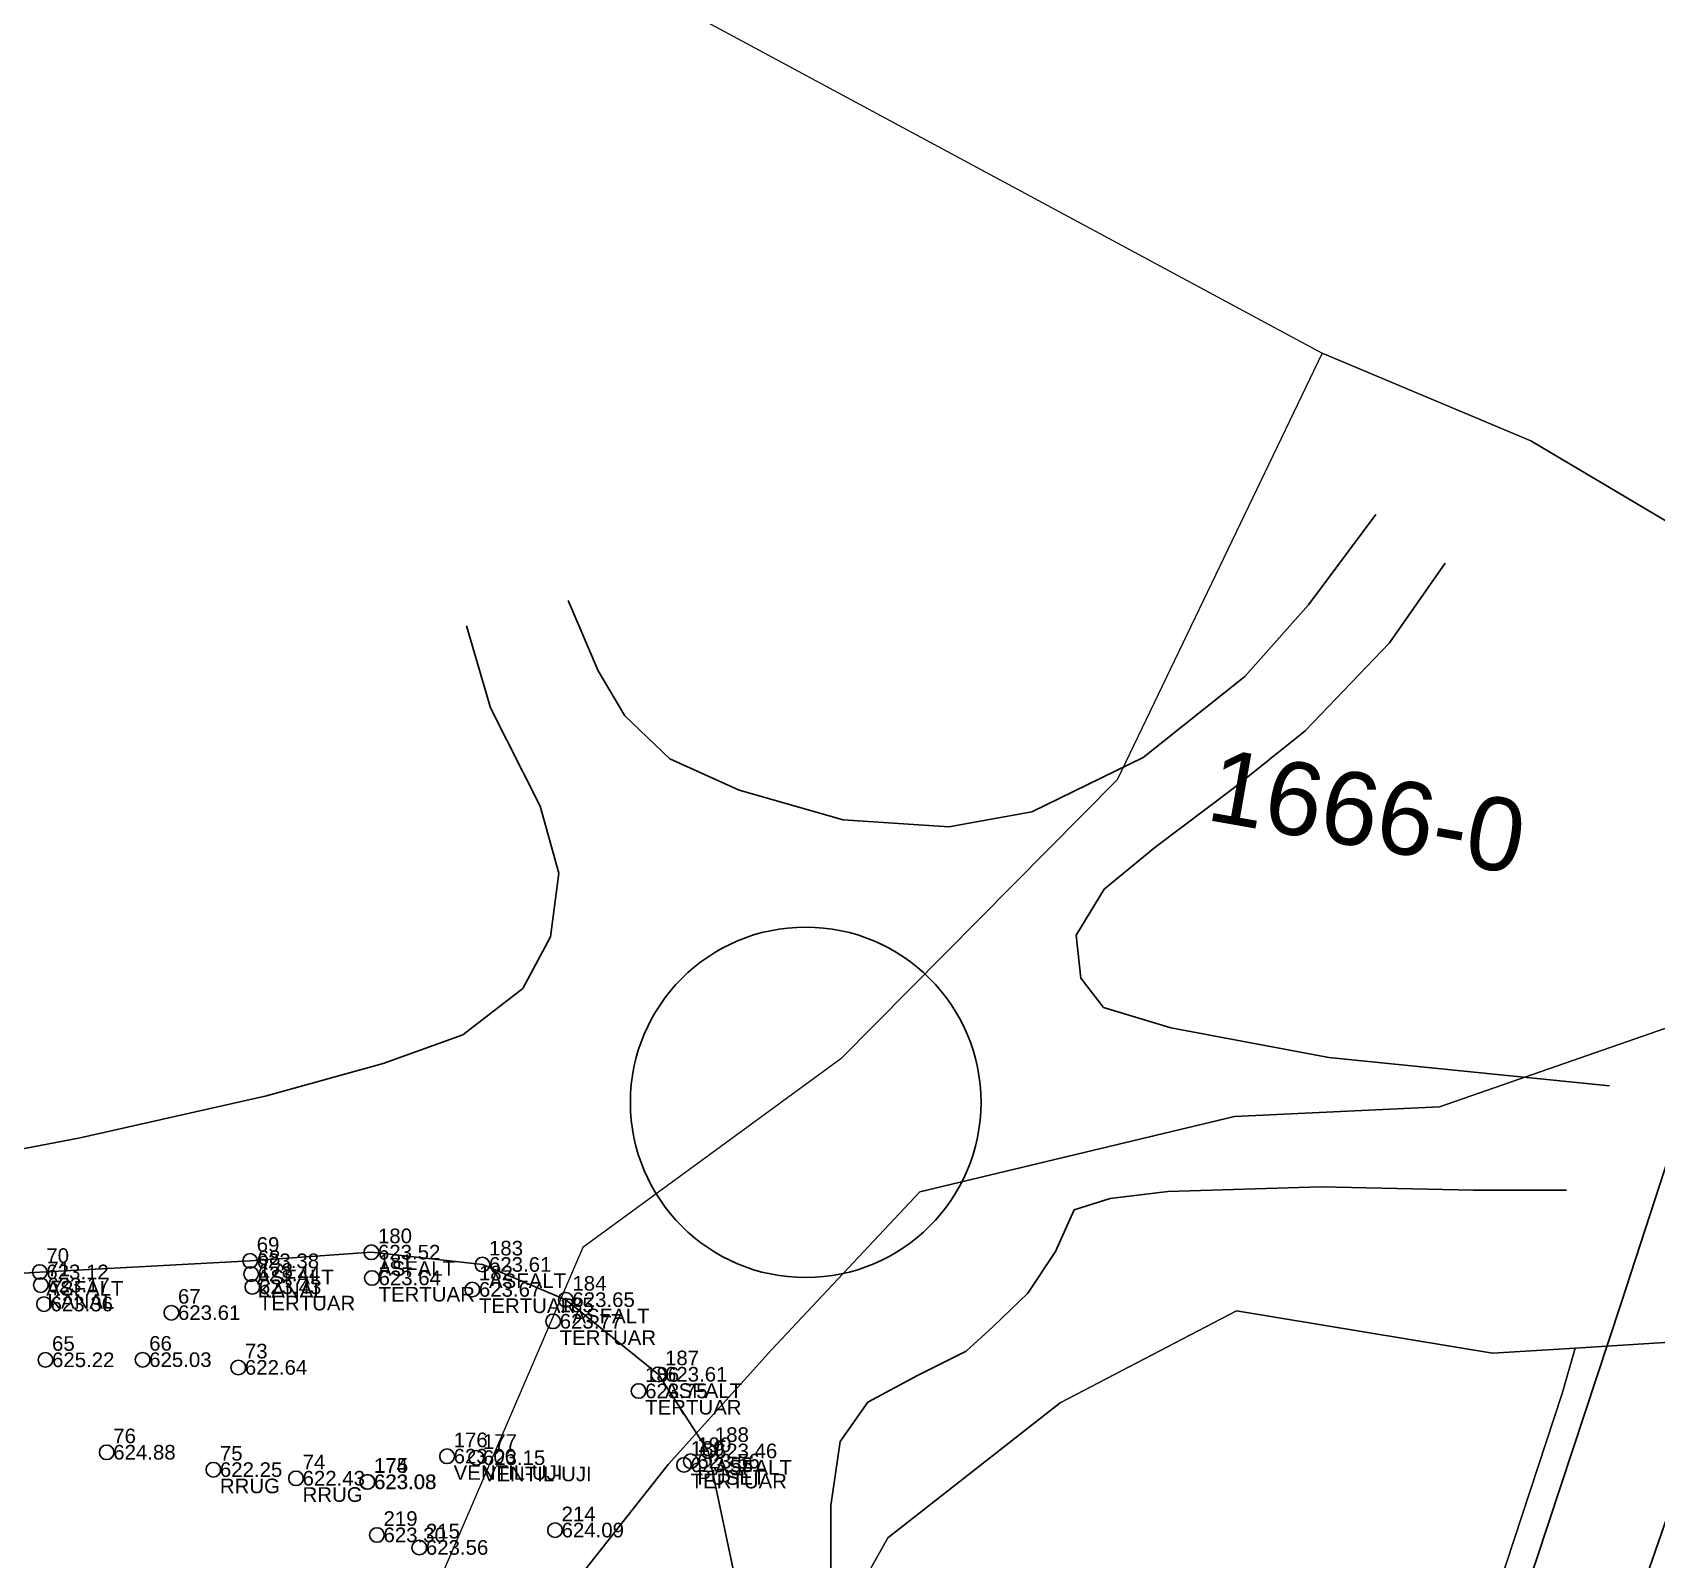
# Model space of a CAD drawing. Header units: metres. Extents: x 7508000 to 7510589, y 4725804 to 4728000.
# Drawn here: x 7509518.8 to 7509629.9, y 4727037.3 to 4727141.9 of the extents above; entities that cross this region are included whole.
import ezdxf
from ezdxf.enums import TextEntityAlignment as Align

# ---------------------------------------------------------------- set-up
doc = ezdxf.new("R2010")
doc.units = ezdxf.units.M
for name, color, linetype in [('_KOCKA', 5, 'Continuous'), ('OBILIQ_A10_PAR_PARCEL_TXT', 7, 'Continuous'), ('OBILIQ_PAR_PARCELGEOM_ILI', 7, 'Continuous'), ('Orotofoto 2018', 7, 'Continuous'), ('V-NODE', 1, 'Continuous'), ('V-NODE-TEXT', 11, 'Continuous')]:
    doc.layers.add(name, color=color, linetype=linetype)
doc.styles.get("Standard").update_dxf_attribs({"font": 'arial.ttf'})
picture_1 = doc.add_image_def('image1.ecw', size_in_pixel=(11111, 11111))

# ---------------------------------------------------------------- blocks, each defined once
blk = doc.blocks.new('*U54')
at = {"color": 0, "linetype": 'ByBlock', "lineweight": -2, "transparency": 16777216}
blk.add_line((0, 0), (0, 0), dxfattribs=at)
blk.add_circle((0, 0), 0.5, dxfattribs=at)
blk = doc.blocks.new('*U247', base_point=(7509519.665, 4727050.939, 625.2234))
at = {"layer": 'V-NODE-TEXT', "color": 1, "linetype": 'ByBlock', "char_height": 1}
for s, insert, attachment_point in [('65', (7509520.115, 4727051.549573, 625.2234), 7), ('625.22', (7509520.115, 4727050.939, 625.2234), 4)]:
    blk.add_mtext(s, dxfattribs=dict(at, insert=insert, attachment_point=attachment_point))
blk = doc.blocks.new('*U248', base_point=(7509519.665, 4727050.939, 625.223))
at = {"layer": 'V-NODE-TEXT', "color": 7, "lineweight": -2}
blk.add_blockref('*U247', (7509519.665, 4727050.939, 625.223), dxfattribs=at)
blk = doc.blocks.new('*U249', base_point=(7509519.665, 4727050.939, 625.223))
at = {"layer": 'V-NODE', "color": 7, "lineweight": -2, "xscale": 0.9999999800000003, "yscale": 0.9999999800000003, "zscale": 0.9999999800000003}
blk.add_blockref('*U54', (7509519.665, 4727050.939, 625.223), dxfattribs=at)
at = {"layer": 'V-NODE-TEXT', "color": 7, "lineweight": -2}
blk.add_blockref('*U248', (7509519.665, 4727050.939, 625.223), dxfattribs=at)
blk = doc.blocks.new('*U250', base_point=(7509526.32, 4727050.95, 625.03))
at = {"layer": 'V-NODE-TEXT', "color": 1, "linetype": 'ByBlock', "char_height": 1}
for s, insert, attachment_point in [('66', (7509526.77, 4727051.56, 625.03), 7), ('625.03', (7509526.77, 4727050.95, 625.03), 4)]:
    blk.add_mtext(s, dxfattribs=dict(at, insert=insert, attachment_point=attachment_point))
blk = doc.blocks.new('*U251', base_point=(7509526.321, 4727050.947, 625.034))
at = {"layer": 'V-NODE-TEXT', "color": 7, "lineweight": -2}
blk.add_blockref('*U250', (7509526.321, 4727050.947, 625.034), dxfattribs=at)
blk = doc.blocks.new('*U252', base_point=(7509526.321, 4727050.947, 625.034))
at = {"layer": 'V-NODE', "color": 7, "lineweight": -2, "xscale": 0.9999999800000003, "yscale": 0.9999999800000003, "zscale": 0.9999999800000003}
blk.add_blockref('*U54', (7509526.321, 4727050.947, 625.034), dxfattribs=at)
at = {"layer": 'V-NODE-TEXT', "color": 7, "lineweight": -2}
blk.add_blockref('*U251', (7509526.321, 4727050.947, 625.034), dxfattribs=at)
blk = doc.blocks.new('*U253', base_point=(7509528.29, 4727054.17, 623.61))
at = {"layer": 'V-NODE-TEXT', "color": 1, "linetype": 'ByBlock', "char_height": 1}
for s, insert, attachment_point in [('67', (7509528.74, 4727054.78, 623.61), 7), ('623.61', (7509528.74, 4727054.17, 623.61), 4)]:
    blk.add_mtext(s, dxfattribs=dict(at, insert=insert, attachment_point=attachment_point))
blk = doc.blocks.new('*U254', base_point=(7509528.285, 4727054.167, 623.613))
at = {"layer": 'V-NODE-TEXT', "color": 7, "lineweight": -2}
blk.add_blockref('*U253', (7509528.285, 4727054.167, 623.613), dxfattribs=at)
blk = doc.blocks.new('*U255', base_point=(7509528.285, 4727054.167, 623.613))
at = {"layer": 'V-NODE', "color": 7, "lineweight": -2, "xscale": 0.9999999800000003, "yscale": 0.9999999800000003, "zscale": 0.9999999800000003}
blk.add_blockref('*U54', (7509528.285, 4727054.167, 623.613), dxfattribs=at)
at = {"layer": 'V-NODE-TEXT', "color": 7, "lineweight": -2}
blk.add_blockref('*U254', (7509528.285, 4727054.167, 623.613), dxfattribs=at)
blk = doc.blocks.new('*U256', base_point=(7509533.75, 4727056.82, 623.44))
at = {"layer": 'V-NODE-TEXT', "color": 1, "linetype": 'ByBlock', "char_height": 1}
for s, insert, attachment_point in [('68', (7509534.2, 4727057.43, 623.44), 7), ('623.44', (7509534.2, 4727056.82, 623.44), 4), ('KANAL', (7509534.2, 4727056.21, 623.44), 1)]:
    blk.add_mtext(s, dxfattribs=dict(at, insert=insert, attachment_point=attachment_point))
blk = doc.blocks.new('*U257', base_point=(7509533.753, 4727056.82, 623.443))
at = {"layer": 'V-NODE-TEXT', "color": 7, "lineweight": -2}
blk.add_blockref('*U256', (7509533.753, 4727056.82, 623.443), dxfattribs=at)
blk = doc.blocks.new('*U258', base_point=(7509533.753, 4727056.82, 623.443))
at = {"layer": 'V-NODE', "color": 7, "lineweight": -2, "xscale": 0.9999999800000003, "yscale": 0.9999999800000003, "zscale": 0.9999999800000003}
blk.add_blockref('*U54', (7509533.753, 4727056.82, 623.443), dxfattribs=at)
at = {"layer": 'V-NODE-TEXT', "color": 7, "lineweight": -2}
blk.add_blockref('*U257', (7509533.753, 4727056.82, 623.443), dxfattribs=at)
blk = doc.blocks.new('*U259', base_point=(7509533.68, 4727057.72, 623.38))
at = {"layer": 'V-NODE-TEXT', "color": 1, "linetype": 'ByBlock', "char_height": 1}
for s, insert, attachment_point in [('69', (7509534.13, 4727058.33, 623.38), 7), ('623.38', (7509534.13, 4727057.72, 623.38), 4), ('ASFALT', (7509534.13, 4727057.11, 623.38), 1)]:
    blk.add_mtext(s, dxfattribs=dict(at, insert=insert, attachment_point=attachment_point))
blk = doc.blocks.new('*U260', base_point=(7509533.683, 4727057.718, 623.377))
at = {"layer": 'V-NODE-TEXT', "color": 7, "lineweight": -2}
blk.add_blockref('*U259', (7509533.683, 4727057.718, 623.377), dxfattribs=at)
blk = doc.blocks.new('*U261', base_point=(7509533.683, 4727057.718, 623.377))
at = {"layer": 'V-NODE', "color": 7, "lineweight": -2, "xscale": 0.9999999800000003, "yscale": 0.9999999800000003, "zscale": 0.9999999800000003}
blk.add_blockref('*U54', (7509533.683, 4727057.718, 623.377), dxfattribs=at)
at = {"layer": 'V-NODE-TEXT', "color": 7, "lineweight": -2}
blk.add_blockref('*U260', (7509533.683, 4727057.718, 623.377), dxfattribs=at)
blk = doc.blocks.new('*U262', base_point=(7509519.28, 4727056.96, 623.12))
at = {"layer": 'V-NODE-TEXT', "color": 1, "linetype": 'ByBlock', "char_height": 1}
for s, insert, attachment_point in [('70', (7509519.73, 4727057.57, 623.12), 7), ('623.12', (7509519.73, 4727056.96, 623.12), 4), ('ASFALT', (7509519.73, 4727056.35, 623.12), 1)]:
    blk.add_mtext(s, dxfattribs=dict(at, insert=insert, attachment_point=attachment_point))
blk = doc.blocks.new('*U263', base_point=(7509519.283, 4727056.962, 623.124))
at = {"layer": 'V-NODE-TEXT', "color": 7, "lineweight": -2}
blk.add_blockref('*U262', (7509519.283, 4727056.962, 623.124), dxfattribs=at)
blk = doc.blocks.new('*U264', base_point=(7509519.283, 4727056.962, 623.124))
at = {"layer": 'V-NODE', "color": 7, "lineweight": -2, "xscale": 0.9999999800000003, "yscale": 0.9999999800000003, "zscale": 0.9999999800000003}
blk.add_blockref('*U54', (7509519.283, 4727056.962, 623.124), dxfattribs=at)
at = {"layer": 'V-NODE-TEXT', "color": 7, "lineweight": -2}
blk.add_blockref('*U263', (7509519.283, 4727056.962, 623.124), dxfattribs=at)
blk = doc.blocks.new('*U265', base_point=(7509519.35, 4727056.06, 623.17))
at = {"layer": 'V-NODE-TEXT', "color": 1, "linetype": 'ByBlock', "char_height": 1}
for s, insert, attachment_point in [('71', (7509519.8, 4727056.67, 623.17), 7), ('623.17', (7509519.8, 4727056.06, 623.17), 4), ('KANAL', (7509519.8, 4727055.45, 623.17), 1)]:
    blk.add_mtext(s, dxfattribs=dict(at, insert=insert, attachment_point=attachment_point))
blk = doc.blocks.new('*U266', base_point=(7509519.346, 4727056.062, 623.169))
at = {"layer": 'V-NODE-TEXT', "color": 7, "lineweight": -2}
blk.add_blockref('*U265', (7509519.346, 4727056.062, 623.169), dxfattribs=at)
blk = doc.blocks.new('*U267', base_point=(7509519.346, 4727056.062, 623.169))
at = {"layer": 'V-NODE', "color": 7, "lineweight": -2, "xscale": 0.9999999800000003, "yscale": 0.9999999800000003, "zscale": 0.9999999800000003}
blk.add_blockref('*U54', (7509519.346, 4727056.062, 623.169), dxfattribs=at)
at = {"layer": 'V-NODE-TEXT', "color": 7, "lineweight": -2}
blk.add_blockref('*U266', (7509519.346, 4727056.062, 623.169), dxfattribs=at)
blk = doc.blocks.new('*U268', base_point=(7509519.57, 4727054.76, 623.36))
at = {"layer": 'V-NODE-TEXT', "color": 1, "linetype": 'ByBlock', "char_height": 1}
for s, insert, attachment_point in [('72', (7509520.02, 4727055.37, 623.36), 7), ('623.36', (7509520.02, 4727054.76, 623.36), 4)]:
    blk.add_mtext(s, dxfattribs=dict(at, insert=insert, attachment_point=attachment_point))
blk = doc.blocks.new('*U269', base_point=(7509519.57, 4727054.761, 623.357))
at = {"layer": 'V-NODE-TEXT', "color": 7, "lineweight": -2}
blk.add_blockref('*U268', (7509519.57, 4727054.761, 623.357), dxfattribs=at)
blk = doc.blocks.new('*U270', base_point=(7509519.57, 4727054.761, 623.357))
at = {"layer": 'V-NODE', "color": 7, "lineweight": -2, "xscale": 0.9999999800000003, "yscale": 0.9999999800000003, "zscale": 0.9999999800000003}
blk.add_blockref('*U54', (7509519.57, 4727054.761, 623.357), dxfattribs=at)
at = {"layer": 'V-NODE-TEXT', "color": 7, "lineweight": -2}
blk.add_blockref('*U269', (7509519.57, 4727054.761, 623.357), dxfattribs=at)
blk = doc.blocks.new('*U271', base_point=(7509532.865, 4727050.422, 622.6359))
at = {"layer": 'V-NODE-TEXT', "color": 1, "linetype": 'ByBlock', "char_height": 1}
for s, insert, attachment_point in [('73', (7509533.315, 4727051.032573, 622.6359), 7), ('622.64', (7509533.315, 4727050.422, 622.6359), 4)]:
    blk.add_mtext(s, dxfattribs=dict(at, insert=insert, attachment_point=attachment_point))
blk = doc.blocks.new('*U272', base_point=(7509532.865, 4727050.422, 622.636))
at = {"layer": 'V-NODE-TEXT', "color": 7, "lineweight": -2}
blk.add_blockref('*U271', (7509532.865, 4727050.422, 622.636), dxfattribs=at)
blk = doc.blocks.new('*U273', base_point=(7509532.865, 4727050.422, 622.636))
at = {"layer": 'V-NODE', "color": 7, "lineweight": -2, "xscale": 0.9999999800000003, "yscale": 0.9999999800000003, "zscale": 0.9999999800000003}
blk.add_blockref('*U54', (7509532.865, 4727050.422, 622.636), dxfattribs=at)
at = {"layer": 'V-NODE-TEXT', "color": 7, "lineweight": -2}
blk.add_blockref('*U272', (7509532.865, 4727050.422, 622.636), dxfattribs=at)
blk = doc.blocks.new('*U274', base_point=(7509536.82, 4727042.83, 622.43))
at = {"layer": 'V-NODE-TEXT', "color": 1, "linetype": 'ByBlock', "char_height": 1}
for s, insert, attachment_point in [('74', (7509537.27, 4727043.44, 622.43), 7), ('622.43', (7509537.27, 4727042.83, 622.43), 4), ('RRUG', (7509537.27, 4727042.22, 622.43), 1)]:
    blk.add_mtext(s, dxfattribs=dict(at, insert=insert, attachment_point=attachment_point))
blk = doc.blocks.new('*U275', base_point=(7509536.82, 4727042.833, 622.433))
at = {"layer": 'V-NODE-TEXT', "color": 7, "lineweight": -2}
blk.add_blockref('*U274', (7509536.82, 4727042.833, 622.433), dxfattribs=at)
blk = doc.blocks.new('*U276', base_point=(7509536.82, 4727042.833, 622.433))
at = {"layer": 'V-NODE', "color": 7, "lineweight": -2, "xscale": 0.9999999800000003, "yscale": 0.9999999800000003, "zscale": 0.9999999800000003}
blk.add_blockref('*U54', (7509536.82, 4727042.833, 622.433), dxfattribs=at)
at = {"layer": 'V-NODE-TEXT', "color": 7, "lineweight": -2}
blk.add_blockref('*U275', (7509536.82, 4727042.833, 622.433), dxfattribs=at)
blk = doc.blocks.new('*U277', base_point=(7509531.164, 4727043.416, 622.2456))
at = {"layer": 'V-NODE-TEXT', "color": 1, "linetype": 'ByBlock', "char_height": 1}
for s, insert, attachment_point in [('75', (7509531.614, 4727044.026573, 622.2456), 7), ('622.25', (7509531.614, 4727043.416, 622.2456), 4), ('RRUG', (7509531.614, 4727042.805427, 622.2456), 1)]:
    blk.add_mtext(s, dxfattribs=dict(at, insert=insert, attachment_point=attachment_point))
blk = doc.blocks.new('*U278', base_point=(7509531.164, 4727043.416, 622.246))
at = {"layer": 'V-NODE-TEXT', "color": 7, "lineweight": -2}
blk.add_blockref('*U277', (7509531.164, 4727043.416, 622.246), dxfattribs=at)
blk = doc.blocks.new('*U279', base_point=(7509531.164, 4727043.416, 622.246))
at = {"layer": 'V-NODE', "color": 7, "lineweight": -2, "xscale": 0.9999999800000003, "yscale": 0.9999999800000003, "zscale": 0.9999999800000003}
blk.add_blockref('*U54', (7509531.164, 4727043.416, 622.246), dxfattribs=at)
at = {"layer": 'V-NODE-TEXT', "color": 7, "lineweight": -2}
blk.add_blockref('*U278', (7509531.164, 4727043.416, 622.246), dxfattribs=at)
blk = doc.blocks.new('*U280', base_point=(7509523.861, 4727044.614, 624.8764))
at = {"layer": 'V-NODE-TEXT', "color": 1, "linetype": 'ByBlock', "char_height": 1}
for s, insert, attachment_point in [('76', (7509524.311, 4727045.224573, 624.8764), 7), ('624.88', (7509524.311, 4727044.614, 624.8764), 4)]:
    blk.add_mtext(s, dxfattribs=dict(at, insert=insert, attachment_point=attachment_point))
blk = doc.blocks.new('*U281', base_point=(7509523.861, 4727044.614, 624.876))
at = {"layer": 'V-NODE-TEXT', "color": 7, "lineweight": -2}
blk.add_blockref('*U280', (7509523.861, 4727044.614, 624.876), dxfattribs=at)
blk = doc.blocks.new('*U282', base_point=(7509523.861, 4727044.614, 624.876))
at = {"layer": 'V-NODE', "color": 7, "lineweight": -2, "xscale": 0.9999999800000003, "yscale": 0.9999999800000003, "zscale": 0.9999999800000003}
blk.add_blockref('*U54', (7509523.861, 4727044.614, 624.876), dxfattribs=at)
at = {"layer": 'V-NODE-TEXT', "color": 7, "lineweight": -2}
blk.add_blockref('*U281', (7509523.861, 4727044.614, 624.876), dxfattribs=at)
blk = doc.blocks.new('*U568', base_point=(7509541.7, 4727042.58, 623.08))
at = {"layer": 'V-NODE-TEXT', "color": 1, "linetype": 'ByBlock', "char_height": 1}
for s, insert, attachment_point in [('174', (7509542.15, 4727043.2, 623.08), 7), ('623.08', (7509542.15, 4727042.58, 623.08), 4)]:
    blk.add_mtext(s, dxfattribs=dict(at, insert=insert, attachment_point=attachment_point))
blk = doc.blocks.new('*U569', base_point=(7509541.703, 4727042.585, 623.08))
at = {"layer": 'V-NODE-TEXT', "color": 7, "lineweight": -2}
blk.add_blockref('*U568', (7509541.703, 4727042.585, 623.08), dxfattribs=at)
blk = doc.blocks.new('*U570', base_point=(7509541.703, 4727042.585, 623.08))
at = {"layer": 'V-NODE', "color": 7, "lineweight": -2, "xscale": 0.9999999800000003, "yscale": 0.9999999800000003, "zscale": 0.9999999800000003}
blk.add_blockref('*U54', (7509541.703, 4727042.585, 623.08), dxfattribs=at)
at = {"layer": 'V-NODE-TEXT', "color": 7, "lineweight": -2}
blk.add_blockref('*U569', (7509541.703, 4727042.585, 623.08), dxfattribs=at)
blk = doc.blocks.new('*U571', base_point=(7509541.72, 4727042.59, 623.08))
at = {"layer": 'V-NODE-TEXT', "color": 1, "linetype": 'ByBlock', "char_height": 1}
for s, insert, attachment_point in [('175', (7509542.17, 4727043.2, 623.08), 7), ('623.08', (7509542.17, 4727042.59, 623.08), 4)]:
    blk.add_mtext(s, dxfattribs=dict(at, insert=insert, attachment_point=attachment_point))
blk = doc.blocks.new('*U572', base_point=(7509541.723, 4727042.591, 623.077))
at = {"layer": 'V-NODE-TEXT', "color": 7, "lineweight": -2}
blk.add_blockref('*U571', (7509541.723, 4727042.591, 623.077), dxfattribs=at)
blk = doc.blocks.new('*U573', base_point=(7509541.723, 4727042.591, 623.077))
at = {"layer": 'V-NODE', "color": 7, "lineweight": -2, "xscale": 0.9999999800000003, "yscale": 0.9999999800000003, "zscale": 0.9999999800000003}
blk.add_blockref('*U54', (7509541.723, 4727042.591, 623.077), dxfattribs=at)
at = {"layer": 'V-NODE-TEXT', "color": 7, "lineweight": -2}
blk.add_blockref('*U572', (7509541.723, 4727042.591, 623.077), dxfattribs=at)
blk = doc.blocks.new('*U574', base_point=(7509547.16, 4727044.34, 623.06))
at = {"layer": 'V-NODE-TEXT', "color": 1, "linetype": 'ByBlock', "char_height": 1}
for s, insert, attachment_point in [('176', (7509547.61, 4727044.95, 623.06), 7), ('623.06', (7509547.61, 4727044.34, 623.06), 4), ('VENTIL-UJI', (7509547.61, 4727043.73, 623.06), 1)]:
    blk.add_mtext(s, dxfattribs=dict(at, insert=insert, attachment_point=attachment_point))
blk = doc.blocks.new('*U575', base_point=(7509547.159, 4727044.344, 623.058))
at = {"layer": 'V-NODE-TEXT', "color": 7, "lineweight": -2}
blk.add_blockref('*U574', (7509547.159, 4727044.344, 623.058), dxfattribs=at)
blk = doc.blocks.new('*U576', base_point=(7509547.159, 4727044.344, 623.058))
at = {"layer": 'V-NODE', "color": 7, "lineweight": -2, "xscale": 0.9999999800000003, "yscale": 0.9999999800000003, "zscale": 0.9999999800000003}
blk.add_blockref('*U54', (7509547.159, 4727044.344, 623.058), dxfattribs=at)
at = {"layer": 'V-NODE-TEXT', "color": 7, "lineweight": -2}
blk.add_blockref('*U575', (7509547.159, 4727044.344, 623.058), dxfattribs=at)
blk = doc.blocks.new('*U577', base_point=(7509549.16, 4727044.24, 623.15))
at = {"layer": 'V-NODE-TEXT', "color": 1, "linetype": 'ByBlock', "char_height": 1}
for s, insert, attachment_point in [('177', (7509549.61, 4727044.85, 623.15), 7), ('623.15', (7509549.61, 4727044.24, 623.15), 4), ('VENTIL-UJI', (7509549.61, 4727043.63, 623.15), 1)]:
    blk.add_mtext(s, dxfattribs=dict(at, insert=insert, attachment_point=attachment_point))
blk = doc.blocks.new('*U578', base_point=(7509549.156, 4727044.237, 623.15))
at = {"layer": 'V-NODE-TEXT', "color": 7, "lineweight": -2}
blk.add_blockref('*U577', (7509549.156, 4727044.237, 623.15), dxfattribs=at)
blk = doc.blocks.new('*U579', base_point=(7509549.156, 4727044.237, 623.15))
at = {"layer": 'V-NODE', "color": 7, "lineweight": -2, "xscale": 0.9999999800000003, "yscale": 0.9999999800000003, "zscale": 0.9999999800000003}
blk.add_blockref('*U54', (7509549.156, 4727044.237, 623.15), dxfattribs=at)
at = {"layer": 'V-NODE-TEXT', "color": 7, "lineweight": -2}
blk.add_blockref('*U578', (7509549.156, 4727044.237, 623.15), dxfattribs=at)
blk = doc.blocks.new('*U580', base_point=(7509533.83, 4727055.94, 623.43))
at = {"layer": 'V-NODE-TEXT', "color": 1, "linetype": 'ByBlock', "char_height": 1}
for s, insert, attachment_point in [('178', (7509534.28, 4727056.55, 623.43), 7), ('623.43', (7509534.28, 4727055.94, 623.43), 4), ('TERTUAR', (7509534.28, 4727055.33, 623.43), 1)]:
    blk.add_mtext(s, dxfattribs=dict(at, insert=insert, attachment_point=attachment_point))
blk = doc.blocks.new('*U581', base_point=(7509533.828, 4727055.94, 623.429))
at = {"layer": 'V-NODE-TEXT', "color": 7, "lineweight": -2}
blk.add_blockref('*U580', (7509533.828, 4727055.94, 623.429), dxfattribs=at)
blk = doc.blocks.new('*U582', base_point=(7509533.828, 4727055.94, 623.429))
at = {"layer": 'V-NODE', "color": 7, "lineweight": -2, "xscale": 0.9999999800000003, "yscale": 0.9999999800000003, "zscale": 0.9999999800000003}
blk.add_blockref('*U54', (7509533.828, 4727055.94, 623.429), dxfattribs=at)
at = {"layer": 'V-NODE-TEXT', "color": 7, "lineweight": -2}
blk.add_blockref('*U581', (7509533.828, 4727055.94, 623.429), dxfattribs=at)
blk = doc.blocks.new('*U583', base_point=(7509541.98, 4727058.31, 623.52))
at = {"layer": 'V-NODE-TEXT', "color": 1, "linetype": 'ByBlock', "char_height": 1}
for s, insert, attachment_point in [('180', (7509542.43, 4727058.92, 623.52), 7), ('623.52', (7509542.43, 4727058.31, 623.52), 4), ('ASFALT', (7509542.43, 4727057.7, 623.52), 1)]:
    blk.add_mtext(s, dxfattribs=dict(at, insert=insert, attachment_point=attachment_point))
blk = doc.blocks.new('*U584', base_point=(7509541.984, 4727058.308, 623.516))
at = {"layer": 'V-NODE-TEXT', "color": 7, "lineweight": -2}
blk.add_blockref('*U583', (7509541.984, 4727058.308, 623.516), dxfattribs=at)
blk = doc.blocks.new('*U585', base_point=(7509541.984, 4727058.308, 623.516))
at = {"layer": 'V-NODE', "color": 7, "lineweight": -2, "xscale": 0.9999999800000003, "yscale": 0.9999999800000003, "zscale": 0.9999999800000003}
blk.add_blockref('*U54', (7509541.984, 4727058.308, 623.516), dxfattribs=at)
at = {"layer": 'V-NODE-TEXT', "color": 7, "lineweight": -2}
blk.add_blockref('*U584', (7509541.984, 4727058.308, 623.516), dxfattribs=at)
blk = doc.blocks.new('*U586', base_point=(7509542.02, 4727056.55, 623.64))
at = {"layer": 'V-NODE-TEXT', "color": 1, "linetype": 'ByBlock', "char_height": 1}
for s, insert, attachment_point in [('181', (7509542.47, 4727057.16, 623.64), 7), ('623.64', (7509542.47, 4727056.55, 623.64), 4), ('TERTUAR', (7509542.47, 4727055.94, 623.64), 1)]:
    blk.add_mtext(s, dxfattribs=dict(at, insert=insert, attachment_point=attachment_point))
blk = doc.blocks.new('*U587', base_point=(7509542.02, 4727056.549, 623.643))
at = {"layer": 'V-NODE-TEXT', "color": 7, "lineweight": -2}
blk.add_blockref('*U586', (7509542.02, 4727056.549, 623.643), dxfattribs=at)
blk = doc.blocks.new('*U588', base_point=(7509542.02, 4727056.549, 623.643))
at = {"layer": 'V-NODE', "color": 7, "lineweight": -2, "xscale": 0.9999999800000003, "yscale": 0.9999999800000003, "zscale": 0.9999999800000003}
blk.add_blockref('*U54', (7509542.02, 4727056.549, 623.643), dxfattribs=at)
at = {"layer": 'V-NODE-TEXT', "color": 7, "lineweight": -2}
blk.add_blockref('*U587', (7509542.02, 4727056.549, 623.643), dxfattribs=at)
blk = doc.blocks.new('*U589', base_point=(7509548.89, 4727055.76, 623.67))
at = {"layer": 'V-NODE-TEXT', "color": 1, "linetype": 'ByBlock', "char_height": 1}
for s, insert, attachment_point in [('182', (7509549.34, 4727056.37, 623.67), 7), ('623.67', (7509549.34, 4727055.76, 623.67), 4), ('TERTUAR', (7509549.34, 4727055.15, 623.67), 1)]:
    blk.add_mtext(s, dxfattribs=dict(at, insert=insert, attachment_point=attachment_point))
blk = doc.blocks.new('*U590', base_point=(7509548.889, 4727055.758, 623.668))
at = {"layer": 'V-NODE-TEXT', "color": 7, "lineweight": -2}
blk.add_blockref('*U589', (7509548.889, 4727055.758, 623.668), dxfattribs=at)
blk = doc.blocks.new('*U591', base_point=(7509548.889, 4727055.758, 623.668))
at = {"layer": 'V-NODE', "color": 7, "lineweight": -2, "xscale": 0.9999999800000003, "yscale": 0.9999999800000003, "zscale": 0.9999999800000003}
blk.add_blockref('*U54', (7509548.889, 4727055.758, 623.668), dxfattribs=at)
at = {"layer": 'V-NODE-TEXT', "color": 7, "lineweight": -2}
blk.add_blockref('*U590', (7509548.889, 4727055.758, 623.668), dxfattribs=at)
blk = doc.blocks.new('*U592', base_point=(7509549.58, 4727057.47, 623.61))
at = {"layer": 'V-NODE-TEXT', "color": 1, "linetype": 'ByBlock', "char_height": 1}
for s, insert, attachment_point in [('183', (7509550.03, 4727058.08, 623.61), 7), ('623.61', (7509550.03, 4727057.47, 623.61), 4), ('ASFALT', (7509550.03, 4727056.86, 623.61), 1)]:
    blk.add_mtext(s, dxfattribs=dict(at, insert=insert, attachment_point=attachment_point))
blk = doc.blocks.new('*U593', base_point=(7509549.581, 4727057.468, 623.608))
at = {"layer": 'V-NODE-TEXT', "color": 7, "lineweight": -2}
blk.add_blockref('*U592', (7509549.581, 4727057.468, 623.608), dxfattribs=at)
blk = doc.blocks.new('*U594', base_point=(7509549.581, 4727057.468, 623.608))
at = {"layer": 'V-NODE', "color": 7, "lineweight": -2, "xscale": 0.9999999800000003, "yscale": 0.9999999800000003, "zscale": 0.9999999800000003}
blk.add_blockref('*U54', (7509549.581, 4727057.468, 623.608), dxfattribs=at)
at = {"layer": 'V-NODE-TEXT', "color": 7, "lineweight": -2}
blk.add_blockref('*U593', (7509549.581, 4727057.468, 623.608), dxfattribs=at)
blk = doc.blocks.new('*U595', base_point=(7509555.29, 4727055.06, 623.65))
at = {"layer": 'V-NODE-TEXT', "color": 1, "linetype": 'ByBlock', "char_height": 1}
for s, insert, attachment_point in [('184', (7509555.74, 4727055.67, 623.65), 7), ('623.65', (7509555.74, 4727055.06, 623.65), 4), ('ASFALT', (7509555.74, 4727054.45, 623.65), 1)]:
    blk.add_mtext(s, dxfattribs=dict(at, insert=insert, attachment_point=attachment_point))
blk = doc.blocks.new('*U596', base_point=(7509555.286, 4727055.064, 623.654))
at = {"layer": 'V-NODE-TEXT', "color": 7, "lineweight": -2}
blk.add_blockref('*U595', (7509555.286, 4727055.064, 623.654), dxfattribs=at)
blk = doc.blocks.new('*U597', base_point=(7509555.286, 4727055.064, 623.654))
at = {"layer": 'V-NODE', "color": 7, "lineweight": -2, "xscale": 0.9999999800000003, "yscale": 0.9999999800000003, "zscale": 0.9999999800000003}
blk.add_blockref('*U54', (7509555.286, 4727055.064, 623.654), dxfattribs=at)
at = {"layer": 'V-NODE-TEXT', "color": 7, "lineweight": -2}
blk.add_blockref('*U596', (7509555.286, 4727055.064, 623.654), dxfattribs=at)
blk = doc.blocks.new('*U598', base_point=(7509554.42, 4727053.58, 623.77))
at = {"layer": 'V-NODE-TEXT', "color": 1, "linetype": 'ByBlock', "char_height": 1}
for s, insert, attachment_point in [('185', (7509554.87, 4727054.19, 623.77), 7), ('623.77', (7509554.87, 4727053.58, 623.77), 4), ('TERTUAR', (7509554.87, 4727052.97, 623.77), 1)]:
    blk.add_mtext(s, dxfattribs=dict(at, insert=insert, attachment_point=attachment_point))
blk = doc.blocks.new('*U599', base_point=(7509554.415, 4727053.583, 623.769))
at = {"layer": 'V-NODE-TEXT', "color": 7, "lineweight": -2}
blk.add_blockref('*U598', (7509554.415, 4727053.583, 623.769), dxfattribs=at)
blk = doc.blocks.new('*U600', base_point=(7509554.415, 4727053.583, 623.769))
at = {"layer": 'V-NODE', "color": 7, "lineweight": -2, "xscale": 0.9999999800000003, "yscale": 0.9999999800000003, "zscale": 0.9999999800000003}
blk.add_blockref('*U54', (7509554.415, 4727053.583, 623.769), dxfattribs=at)
at = {"layer": 'V-NODE-TEXT', "color": 7, "lineweight": -2}
blk.add_blockref('*U599', (7509554.415, 4727053.583, 623.769), dxfattribs=at)
blk = doc.blocks.new('*U601', base_point=(7509560.27, 4727048.81, 623.75))
at = {"layer": 'V-NODE-TEXT', "color": 1, "linetype": 'ByBlock', "char_height": 1}
for s, insert, attachment_point in [('186', (7509560.72, 4727049.42, 623.75), 7), ('623.75', (7509560.72, 4727048.81, 623.75), 4), ('TERTUAR', (7509560.72, 4727048.2, 623.75), 1)]:
    blk.add_mtext(s, dxfattribs=dict(at, insert=insert, attachment_point=attachment_point))
blk = doc.blocks.new('*U602', base_point=(7509560.271, 4727048.806, 623.746))
at = {"layer": 'V-NODE-TEXT', "color": 7, "lineweight": -2}
blk.add_blockref('*U601', (7509560.271, 4727048.806, 623.746), dxfattribs=at)
blk = doc.blocks.new('*U603', base_point=(7509560.271, 4727048.806, 623.746))
at = {"layer": 'V-NODE', "color": 7, "lineweight": -2, "xscale": 0.9999999800000003, "yscale": 0.9999999800000003, "zscale": 0.9999999800000003}
blk.add_blockref('*U54', (7509560.271, 4727048.806, 623.746), dxfattribs=at)
at = {"layer": 'V-NODE-TEXT', "color": 7, "lineweight": -2}
blk.add_blockref('*U602', (7509560.271, 4727048.806, 623.746), dxfattribs=at)
blk = doc.blocks.new('*U604', base_point=(7509561.63, 4727049.95, 623.61))
at = {"layer": 'V-NODE-TEXT', "color": 1, "linetype": 'ByBlock', "char_height": 1}
for s, insert, attachment_point in [('187', (7509562.08, 4727050.56, 623.61), 7), ('623.61', (7509562.08, 4727049.95, 623.61), 4), ('ASFALT', (7509562.08, 4727049.34, 623.61), 1)]:
    blk.add_mtext(s, dxfattribs=dict(at, insert=insert, attachment_point=attachment_point))
blk = doc.blocks.new('*U605', base_point=(7509561.632, 4727049.947, 623.614))
at = {"layer": 'V-NODE-TEXT', "color": 7, "lineweight": -2}
blk.add_blockref('*U604', (7509561.632, 4727049.947, 623.614), dxfattribs=at)
blk = doc.blocks.new('*U606', base_point=(7509561.632, 4727049.947, 623.614))
at = {"layer": 'V-NODE', "color": 7, "lineweight": -2, "xscale": 0.9999999800000003, "yscale": 0.9999999800000003, "zscale": 0.9999999800000003}
blk.add_blockref('*U54', (7509561.632, 4727049.947, 623.614), dxfattribs=at)
at = {"layer": 'V-NODE-TEXT', "color": 7, "lineweight": -2}
blk.add_blockref('*U605', (7509561.632, 4727049.947, 623.614), dxfattribs=at)
blk = doc.blocks.new('*U607', base_point=(7509565.04, 4727044.7, 623.46))
at = {"layer": 'V-NODE-TEXT', "color": 1, "linetype": 'ByBlock', "char_height": 1}
for s, insert, attachment_point in [('188', (7509565.49, 4727045.31, 623.46), 7), ('623.46', (7509565.49, 4727044.7, 623.46), 4), ('ASFALT', (7509565.49, 4727044.09, 623.46), 1)]:
    blk.add_mtext(s, dxfattribs=dict(at, insert=insert, attachment_point=attachment_point))
blk = doc.blocks.new('*U608', base_point=(7509565.044, 4727044.698, 623.462))
at = {"layer": 'V-NODE-TEXT', "color": 7, "lineweight": -2}
blk.add_blockref('*U607', (7509565.044, 4727044.698, 623.462), dxfattribs=at)
blk = doc.blocks.new('*U609', base_point=(7509565.044, 4727044.698, 623.462))
at = {"layer": 'V-NODE', "color": 7, "lineweight": -2, "xscale": 0.9999999800000003, "yscale": 0.9999999800000003, "zscale": 0.9999999800000003}
blk.add_blockref('*U54', (7509565.044, 4727044.698, 623.462), dxfattribs=at)
at = {"layer": 'V-NODE-TEXT', "color": 7, "lineweight": -2}
blk.add_blockref('*U608', (7509565.044, 4727044.698, 623.462), dxfattribs=at)
blk = doc.blocks.new('*U610', base_point=(7509563.38, 4727043.75, 623.55))
at = {"layer": 'V-NODE-TEXT', "color": 1, "linetype": 'ByBlock', "char_height": 1}
for s, insert, attachment_point in [('189', (7509563.83, 4727044.36, 623.55), 7), ('623.55', (7509563.83, 4727043.75, 623.55), 4), ('TERTUAR', (7509563.83, 4727043.14, 623.55), 1)]:
    blk.add_mtext(s, dxfattribs=dict(at, insert=insert, attachment_point=attachment_point))
blk = doc.blocks.new('*U611', base_point=(7509563.384, 4727043.748, 623.549))
at = {"layer": 'V-NODE-TEXT', "color": 7, "lineweight": -2}
blk.add_blockref('*U610', (7509563.384, 4727043.748, 623.549), dxfattribs=at)
blk = doc.blocks.new('*U612', base_point=(7509563.384, 4727043.748, 623.549))
at = {"layer": 'V-NODE', "color": 7, "lineweight": -2, "xscale": 0.9999999800000003, "yscale": 0.9999999800000003, "zscale": 0.9999999800000003}
blk.add_blockref('*U54', (7509563.384, 4727043.748, 623.549), dxfattribs=at)
at = {"layer": 'V-NODE-TEXT', "color": 7, "lineweight": -2}
blk.add_blockref('*U611', (7509563.384, 4727043.748, 623.549), dxfattribs=at)
blk = doc.blocks.new('*U613', base_point=(7509563.84, 4727044, 623.56))
at = {"layer": 'V-NODE-TEXT', "color": 1, "linetype": 'ByBlock', "char_height": 1}
for s, insert, attachment_point in [('190', (7509564.29, 4727044.62, 623.56), 7), ('623.56', (7509564.29, 4727044, 623.56), 4), ('PUSET', (7509564.29, 4727043.39, 623.56), 1)]:
    blk.add_mtext(s, dxfattribs=dict(at, insert=insert, attachment_point=attachment_point))
blk = doc.blocks.new('*U614', base_point=(7509563.839, 4727044.005, 623.558))
at = {"layer": 'V-NODE-TEXT', "color": 7, "lineweight": -2}
blk.add_blockref('*U613', (7509563.839, 4727044.005, 623.558), dxfattribs=at)
blk = doc.blocks.new('*U615', base_point=(7509563.839, 4727044.005, 623.558))
at = {"layer": 'V-NODE', "color": 7, "lineweight": -2, "xscale": 0.9999999800000003, "yscale": 0.9999999800000003, "zscale": 0.9999999800000003}
blk.add_blockref('*U54', (7509563.839, 4727044.005, 623.558), dxfattribs=at)
at = {"layer": 'V-NODE-TEXT', "color": 7, "lineweight": -2}
blk.add_blockref('*U614', (7509563.839, 4727044.005, 623.558), dxfattribs=at)
blk = doc.blocks.new('*U661', base_point=(7509554.554, 4727039.275, 624.09))
at = {"layer": 'V-NODE-TEXT', "color": 1, "linetype": 'ByBlock', "char_height": 1}
for s, insert, attachment_point in [('214', (7509555.004, 4727039.885573, 624.09), 7), ('624.09', (7509555.004, 4727039.275, 624.09), 4)]:
    blk.add_mtext(s, dxfattribs=dict(at, insert=insert, attachment_point=attachment_point))
blk = doc.blocks.new('*U662', base_point=(7509554.554, 4727039.275, 624.09))
at = {"layer": 'V-NODE-TEXT', "color": 7, "lineweight": -2}
blk.add_blockref('*U661', (7509554.554, 4727039.275, 624.09), dxfattribs=at)
blk = doc.blocks.new('*U663', base_point=(7509554.554, 4727039.275, 624.09))
at = {"layer": 'V-NODE', "color": 7, "lineweight": -2, "xscale": 0.9999999800000003, "yscale": 0.9999999800000003, "zscale": 0.9999999800000003}
blk.add_blockref('*U54', (7509554.554, 4727039.275, 624.09), dxfattribs=at)
at = {"layer": 'V-NODE-TEXT', "color": 7, "lineweight": -2}
blk.add_blockref('*U662', (7509554.554, 4727039.275, 624.09), dxfattribs=at)
blk = doc.blocks.new('*U664', base_point=(7509545.26, 4727038.09, 623.56))
at = {"layer": 'V-NODE-TEXT', "color": 1, "linetype": 'ByBlock', "char_height": 1}
for s, insert, attachment_point in [('215', (7509545.71, 4727038.7, 623.56), 7), ('623.56', (7509545.71, 4727038.09, 623.56), 4)]:
    blk.add_mtext(s, dxfattribs=dict(at, insert=insert, attachment_point=attachment_point))
blk = doc.blocks.new('*U665', base_point=(7509545.257, 4727038.088, 623.558))
at = {"layer": 'V-NODE-TEXT', "color": 7, "lineweight": -2}
blk.add_blockref('*U664', (7509545.257, 4727038.088, 623.558), dxfattribs=at)
blk = doc.blocks.new('*U666', base_point=(7509545.257, 4727038.088, 623.558))
at = {"layer": 'V-NODE', "color": 7, "lineweight": -2, "xscale": 0.9999999800000003, "yscale": 0.9999999800000003, "zscale": 0.9999999800000003}
blk.add_blockref('*U54', (7509545.257, 4727038.088, 623.558), dxfattribs=at)
at = {"layer": 'V-NODE-TEXT', "color": 7, "lineweight": -2}
blk.add_blockref('*U665', (7509545.257, 4727038.088, 623.558), dxfattribs=at)
blk = doc.blocks.new('*U676', base_point=(7509542.36, 4727038.95, 623.3))
at = {"layer": 'V-NODE-TEXT', "color": 1, "linetype": 'ByBlock', "char_height": 1}
for s, insert, attachment_point in [('219', (7509542.81, 4727039.56, 623.3), 7), ('623.30', (7509542.81, 4727038.95, 623.3), 4)]:
    blk.add_mtext(s, dxfattribs=dict(at, insert=insert, attachment_point=attachment_point))
blk = doc.blocks.new('*U677', base_point=(7509542.357, 4727038.949, 623.299))
at = {"layer": 'V-NODE-TEXT', "color": 7, "lineweight": -2}
blk.add_blockref('*U676', (7509542.357, 4727038.949, 623.299), dxfattribs=at)
blk = doc.blocks.new('*U678', base_point=(7509542.357, 4727038.949, 623.299))
at = {"layer": 'V-NODE', "color": 7, "lineweight": -2, "xscale": 0.9999999800000003, "yscale": 0.9999999800000003, "zscale": 0.9999999800000003}
blk.add_blockref('*U54', (7509542.357, 4727038.949, 623.299), dxfattribs=at)
at = {"layer": 'V-NODE-TEXT', "color": 7, "lineweight": -2}
blk.add_blockref('*U677', (7509542.357, 4727038.949, 623.299), dxfattribs=at)

msp = doc.modelspace()

# ---------------------------------------------------------------- linework, layer by layer
at = {"layer": '_KOCKA', "color": 5, "lineweight": 30, "flags": 128}
for points in [[(7509488.08, 4726666.89), (7509497.3, 4726698.71), (7509503.42, 4726718.43), (7509510.45, 4726737.69), (7509515.4, 4726752.3), (7509523.11, 4726771.89), (7509530.49, 4726791.28), (7509537.44, 4726808.7), (7509547, 4726831.41), (7509555.89, 4726852.04), (7509567.13, 4726878.95), (7509574.91, 4726897.63), (7509583.64, 4726918.34), (7509594.78, 4726945.07), (7509603.76, 4726967.63), (7509613.23, 4726992.1), (7509622.7, 4727017.84), (7509629.07, 4727035.59), (7509637.12, 4727058.75), (7509647.01, 4727089.84), (7509653.71, 4727111.7), (7509658.58, 4727128.49), (7509667.13, 4727160.59), (7509675.09, 4727192.1)], [(7509550.5, 4726857.99), (7509557.74, 4726874.88), (7509567, 4726898.08), (7509580.6, 4726930.86), (7509595.81, 4726967.63), (7509602.29, 4726984.92), (7509608.5, 4727001.4), (7509615.6, 4727019.66), (7509621.71, 4727037.2), (7509627.54, 4727054.82), (7509632.83, 4727071.07), (7509637.43, 4727087.32), (7509643.27, 4727106.72), (7509646.48, 4727117.32), (7509646.48, 4727125.36), (7509647.37, 4727131.23), (7509652.35, 4727152.04)], [(7509555.44, 4727102.95), (7509557.5, 4727098.13), (7509559.32, 4727095.04), (7509562.41, 4727092.11), (7509567.16, 4727089.97), (7509574.28, 4727087.92), (7509581.5, 4727087.44), (7509587.2, 4727088.47), (7509594.8, 4727092.19), (7509601.78, 4727097.74), (7509606.13, 4727102.65), (7509610.73, 4727108.83)], [(7509615.48, 4727105.5), (7509611.68, 4727100.04), (7509605.9, 4727094.03), (7509601.07, 4727090.15), (7509595.61, 4727086.03), (7509592.13, 4727083.19), (7509590.23, 4727080.02), (7509590.54, 4727077.09), (7509592.1, 4727075.08), (7509596.71, 4727073.69), (7509607.53, 4727071.64), (7509626.72, 4727069.71)], [(7509552.35, 4727076.37), (7509554.25, 4727079.92), (7509554.81, 4727084.28), (7509553.54, 4727088.87), (7509550.14, 4727095.59), (7509548.48, 4727101.21)], [(7509291.96, 4726983.6), (7509307.5, 4726993.95), (7509315.66, 4726999), (7509328.26, 4727006.14), (7509342.64, 4727014.06), (7509359.63, 4727022.34), (7509379.32, 4727030.88), (7509400.57, 4727038.84), (7509417.19, 4727044.36), (7509439.22, 4727050.46), (7509456.19, 4727054.47), (7509476.58, 4727058.21), (7509505.97, 4727063.06), (7509522.04, 4727066.16), (7509534.8, 4727069.02), (7509542.78, 4727071.23), (7509548.24, 4727073.21), (7509552.35, 4727076.37)], [(7509623.78, 4727062.56), (7509617.43, 4727062.56), (7509606.97, 4727062.8), (7509596.5, 4727062.48), (7509592.54, 4727062), (7509590.08, 4727061.21), (7509588.81, 4727058.36), (7509586.91, 4727055.5), (7509584.53, 4727053.2), (7509582.7, 4727051.54), (7509579.37, 4727049.87), (7509575.96, 4727048.05), (7509574.06, 4727045.36), (7509573.42, 4727040.97), (7509573.42, 4727034.95)], [(7509295.56, 4726978.19), (7509311.01, 4726988.48), (7509318.98, 4726993.41), (7509331.43, 4727000.47), (7509345.64, 4727008.29), (7509362.34, 4727016.44), (7509381.76, 4727024.85), (7509402.74, 4727032.71), (7509419.08, 4727038.14), (7509440.83, 4727044.16), (7509457.52, 4727048.1), (7509477.65, 4727051.79), (7509506.83, 4727056.15), (7509519.28, 4727056.96), (7509533.68, 4727057.72), (7509541.98, 4727058.31), (7509549.58, 4727057.47), (7509555.29, 4727055.06)]]:
    msp.add_lwpolyline(points, dxfattribs=at)
at = {"layer": '_KOCKA', "color": 5, "lineweight": 30, "elevation": 623.65, "flags": 128}
msp.add_lwpolyline([(7509555.29, 4727055.06), (7509561.63, 4727049.95), (7509565.04, 4727044.7), (7509567.57, 4727032.72), (7509567.31, 4727021.02), (7509566.81, 4727009.44), (7509564.57, 4726980.34), (7509562.3, 4726960.66), (7509559.79, 4726943.24), (7509556.98, 4726926.75), (7509555.47, 4726918.86), (7509552.94, 4726906.72), (7509547.95, 4726885.57), (7509541.92, 4726863.57), (7509534.45, 4726839.49), (7509525.42, 4726813.89), (7509512.98, 4726780.46), (7509507.75, 4726766.09), (7509499.59, 4726740.18), (7509493.41, 4726717.96), (7509486.47, 4726695.57), (7509478.45, 4726669.09)], dxfattribs=at)
at = {"layer": '_KOCKA', "color": 5, "lineweight": 30}
msp.add_circle((7509571.71, 4727068.58), 12, dxfattribs=at)
at = {"layer": 'OBILIQ_PAR_PARCELGEOM_ILI', "color": 7, "linetype": 'Continuous'}
for points in [[(7509728.42, 4727154.74), (7509702.6, 4727128.2), (7509692.73, 4727114.7), (7509665.19, 4727087.87), (7509661.21, 4727084.33), (7509630.59, 4727073.67), (7509615.09, 4727068.28), (7509601.07, 4727067.6), (7509579.52, 4727062.45), (7509569.38, 4727051.63), (7509562.29, 4727043.78), (7509555.95, 4727035.75), (7509544.21, 4727030.18), (7509536.69, 4727019.99), (7509543.55, 4726994.95), (7509515.84, 4726966.6), (7509483.17, 4726948.55), (7509445.42, 4726936.6), (7509407.67, 4726941.43)], [(7509563.13, 4727143.54), (7509607.07, 4727119.89), (7509621.34, 4727113.89), (7509639.73, 4727102.98), (7509665.19, 4727087.87), (7509692.73, 4727114.7), (7509702.6, 4727128.2), (7509728.42, 4727154.74)], [(7509569.31, 4726854.97), (7509608.28, 4726937.24), (7509609.2, 4726938.81), (7509624.88, 4726978.16), (7509626.58, 4726982.43), (7509643.61, 4727025.1), (7509646.58, 4727032.53), (7509647.57, 4727035.5), (7509654.17, 4727055.41), (7509642.75, 4727052.9), (7509624.37, 4727051.75), (7509623.48, 4727048.63), (7509615.83, 4727025.3), (7509612.43, 4727014.92), (7509607.68, 4727000.43), (7509601.2, 4726985.87), (7509584.39, 4726948.11), (7509584.28, 4726947.84), (7509566.58, 4726904.74), (7509545.85, 4726863.55)], [(7509568.74, 4727023.37), (7509577.33, 4727038.75), (7509589.13, 4727047.99), (7509601.2, 4727054.29), (7509618.72, 4727051.4), (7509624.37, 4727051.75), (7509642.75, 4727052.9)]]:
    msp.add_lwpolyline(points, dxfattribs=at)
for points in [[(7509661.21, 4727084.33), (7509665.19, 4727087.87), (7509639.73, 4727102.98), (7509621.34, 4727113.89), (7509607.07, 4727119.89), (7509593.04, 4727090.66), (7509574.12, 4727071.57), (7509556.46, 4727058.65), (7509544.21, 4727030.18), (7509555.95, 4727035.75), (7509562.29, 4727043.78), (7509569.38, 4727051.63), (7509579.52, 4727062.45), (7509601.07, 4727067.6), (7509615.09, 4727068.28), (7509630.59, 4727073.67), (7509661.21, 4727084.33)], [(7509595.7, 4727019.26), (7509615.83, 4727025.3), (7509623.48, 4727048.63), (7509624.37, 4727051.75), (7509618.72, 4727051.4), (7509601.2, 4727054.29), (7509589.13, 4727047.99), (7509577.33, 4727038.75), (7509568.74, 4727023.37), (7509553.84, 4727015.09), (7509552.83, 4727003.29), (7509556.67, 4726996.25), (7509567.88, 4727000.04), (7509579.04, 4727012.9), (7509583.15, 4727019.74), (7509589.67, 4727022.14), (7509595.7, 4727019.26)]]:
    msp.add_lwpolyline(points, close=True, dxfattribs=at)

# ---------------------------------------------------------------- block references
at = {"color": 5, "lineweight": 30}
for name, p in [('*U585', (7509541.98, 4727058.31, 623.52)), ('*U264', (7509519.28, 4727056.96, 623.12)), ('*U261', (7509533.68, 4727057.72, 623.38)), ('*U258', (7509533.75, 4727056.82, 623.44)), ('*U594', (7509549.58, 4727057.47, 623.61)), ('*U267', (7509519.35, 4727056.06, 623.17)), ('*U582', (7509533.83, 4727055.94, 623.43)), ('*U588', (7509542.02, 4727056.55, 623.64)), ('*U591', (7509548.89, 4727055.76, 623.67)), ('*U270', (7509519.57, 4727054.76, 623.36)), ('*U597', (7509555.29, 4727055.06, 623.65)), ('*U255', (7509528.29, 4727054.17, 623.61)), ('*U600', (7509554.42, 4727053.58, 623.77)), ('*U249', (7509519.67, 4727050.94, 625.22)), ('*U252', (7509526.32, 4727050.95, 625.03)), ('*U273', (7509532.87, 4727050.42, 622.64)), ('*U606', (7509561.63, 4727049.95, 623.61)), ('*U603', (7509560.27, 4727048.81, 623.75)), ('*U282', (7509523.86, 4727044.61, 624.88)), ('*U609', (7509565.04, 4727044.7, 623.46)), ('*U279', (7509531.16, 4727043.42, 622.25)), ('*U576', (7509547.16, 4727044.34, 623.06)), ('*U579', (7509549.16, 4727044.24, 623.15)), ('*U612', (7509563.38, 4727043.75, 623.55)), ('*U615', (7509563.84, 4727044, 623.56)), ('*U276', (7509536.82, 4727042.83, 622.43)), ('*U570', (7509541.7, 4727042.58, 623.08)), ('*U573', (7509541.72, 4727042.59, 623.08)), ('*U663', (7509554.55, 4727039.28, 624.09)), ('*U678', (7509542.36, 4727038.95, 623.3)), ('*U666', (7509545.26, 4727038.09, 623.56))]:
    msp.add_blockref(name, p, dxfattribs=at)

# ---------------------------------------------------------------- texts
at = {"layer": 'OBILIQ_A10_PAR_PARCEL_TXT', "color": 7}
msp.add_text('1666-0', height=5, rotation=-10, dxfattribs=at).set_placement((7509610.15, 4727088.52), align=Align.MIDDLE_CENTER)

# ---------------------------------------------------------------- pictures from other files: only their frames are drawn
at = {"layer": 'Orotofoto 2018'}
image = msp.add_image(picture_1, insert=(7508000, 4726000.02), size_in_units=(1999.82, 1999.82), dxfattribs=at)
image.dxf.flags = 7

doc.saveas('drawing.dxf')
